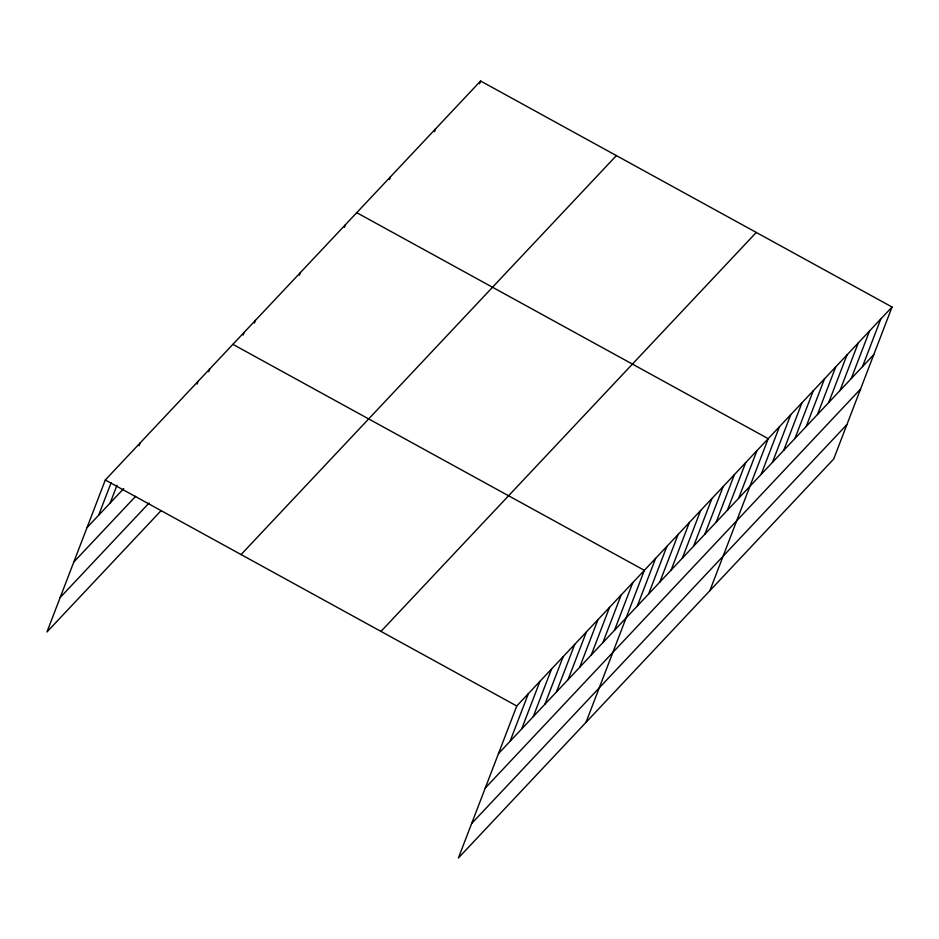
<?xml version="1.0" encoding="UTF-8"?>
<svg xmlns="http://www.w3.org/2000/svg" width="939" height="939" viewBox="0 0 939 939"><rect width="100%" height="100%" fill="white"/><g stroke="black" fill="none" stroke-linecap="round" stroke-linejoin="round"><path stroke-width="1.41" d="M892.05 307.018L516.755 705.987L458.408 857.988L833.703 459.018L892.05 307.018L480.592 81.012L105.297 479.982L46.95 631.982L161.015 510.722M98.618 515.276L111.154 482.623M110.215 502.952L116.999 485.263M139.054 445.708L140.099 442.997M197.049 384.051L198.094 381.328M208.646 371.727L209.69 369.004M243.107 335.094L244.152 332.371M254.363 323.122L255.408 320.399M299.4 275.244L300.445 272.521M344.437 227.367L345.482 224.644M389.474 179.49L390.518 176.767M434.511 131.613L435.555 128.889M479.547 83.735L480.592 81.012M510.077 741.282L528.352 693.651M521.673 728.946L539.96 681.327M533.282 716.621L551.557 668.991M544.878 704.285L563.154 656.666M556.475 691.949L574.762 644.33M568.072 679.625L586.359 631.994M579.68 667.289L597.955 619.67M591.277 654.952L609.552 607.333M602.873 642.628L621.16 594.997M614.482 630.292L632.757 582.673M586.006 722.337L644.354 570.337L232.895 344.343M637.335 605.995L655.622 558.365M648.591 594.023L666.878 546.404M659.847 582.051L678.134 534.432M671.115 570.09L689.39 522.46M682.371 558.118L700.647 510.499M693.628 546.146L711.915 498.527M704.884 534.185L723.171 486.555M716.152 522.213L734.427 474.582M727.408 510.241L745.683 462.622M738.664 498.269L756.94 450.65M709.861 590.678L768.208 438.677L356.738 212.672M761.177 474.336L779.464 426.705M772.445 462.364L790.72 414.745M783.701 450.391L801.976 402.772M794.957 438.431L813.244 390.8M806.214 426.459L824.501 378.84M817.47 414.486L835.757 366.867M828.738 402.514L847.013 354.895M839.994 390.554L858.269 342.923M851.25 378.581L869.537 330.962M862.507 366.609L880.794 318.99M87.01 527.612L123.748 488.562M73.794 562.05L135.662 496.285M60.166 597.533L149.101 502.999M241.077 554.562L616.371 155.604M380.976 631.407L756.271 232.438M498.48 753.618L873.775 354.649M485.252 788.056L860.547 389.086M471.636 823.538L846.931 424.569M105.297 479.982L516.755 705.987"/></g></svg>
